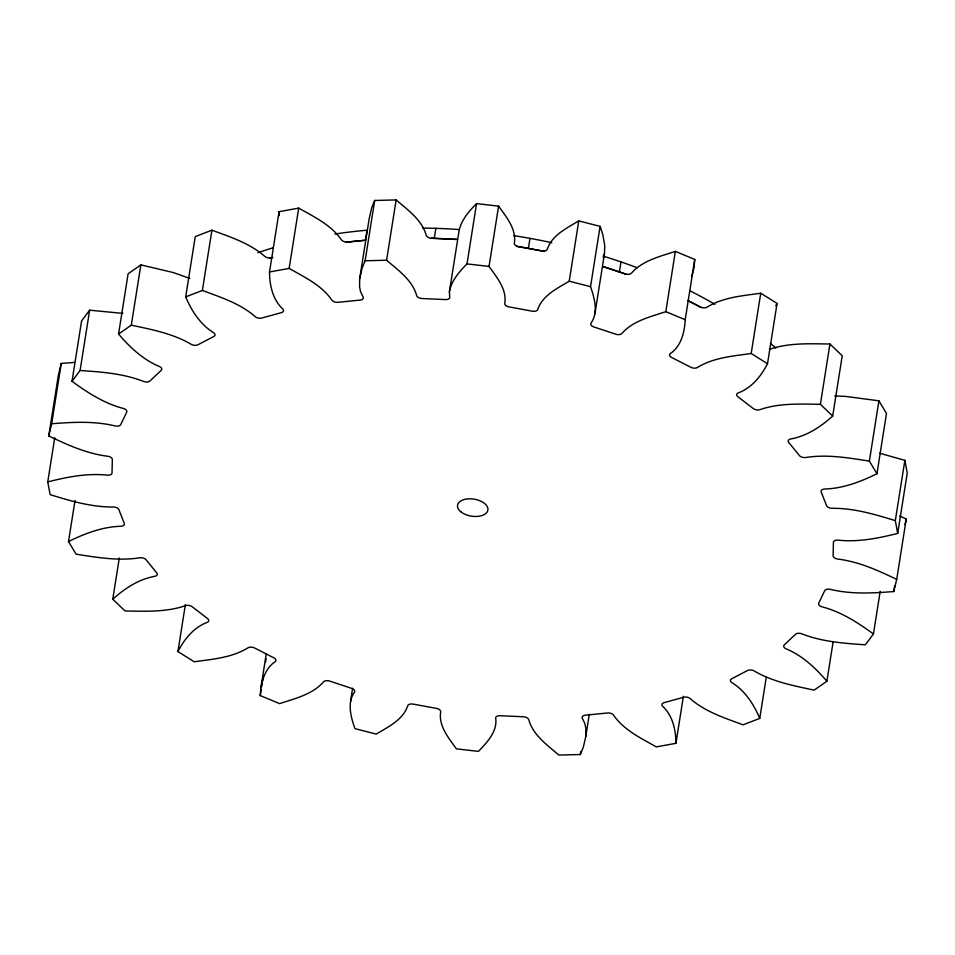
<?xml version="1.0" encoding="UTF-8"?>
<svg xmlns="http://www.w3.org/2000/svg" width="955" height="955" viewBox="0 0 955 955"><rect width="100%" height="100%" fill="white"/><g stroke="black" fill="none" stroke-linecap="round" stroke-linejoin="round"><path stroke-width="1.43" d="M457.182 239.084A4.823 2.698 9 0 1 454.831 239.287L431.708 238.225A4.823 2.698 9 0 1 426.24 235.36C422.026 219.877 407.701 209.945 396.146 199.929L374.682 200.478L371.65 207.868L369.203 218.588L359.653 278.884L359.593 286.798L360.536 291.609L363.127 297.017A4.823 2.698 9 0 1 359.999 300.097L338.142 302.293A4.823 2.698 9 0 1 331.886 300.145C321.656 285.211 304.454 277.141 289.15 268.403L269.513 271.984C269.561 285.282 272.736 299.739 282.859 309.098A4.823 2.698 9 0 1 281.259 312.667L261.945 317.991A4.823 2.698 9 0 1 255.26 316.702C240.314 303.511 220.748 297.303 202.376 290.475L185.7 296.898C191.621 310.948 200.383 324.605 213.634 332.722A4.823 2.698 9 0 1 213.657 336.578L198.007 344.719A4.823 2.698 9 0 1 191.275 344.349C173.034 333.57 151.785 329.535 131.312 325.178L118.563 334.059C129.904 347.322 143.131 359.76 159.461 366.517A4.823 2.698 9 0 1 161.097 370.433L150.031 380.902A4.823 2.698 9 0 1 143.644 381.487C123.493 373.489 101.505 371.961 80.089 370.48L72.019 381.308C87.681 392.792 104.513 403.583 123.505 408.501A4.823 2.698 9 0 1 126.657 412.25L120.808 424.462A4.823 2.698 9 0 1 115.137 425.954C94.414 420.88 72.771 422.098 51.689 423.757L48.753 435.898C67.495 444.982 86.977 453.697 107.831 456.263A4.823 2.698 9 0 1 112.332 459.618L112.033 472.856A4.823 2.698 9 0 1 107.414 475.172C87.323 472.964 67.16 476.999 47.75 481.905L50.138 494.654C70.646 500.957 91.716 507.248 113.37 506.998A4.823 2.698 9 0 1 118.945 509.779L124.234 523.268A4.823 2.698 9 0 1 120.927 526.277C102.483 526.742 84.876 533.511 68.509 541.545L76.078 554.175C97.04 557.469 118.599 561.17 139.788 557.78A4.823 2.698 9 0 1 146.115 559.821L156.68 572.785A4.823 2.698 9 0 1 154.877 576.307C138.797 579.136 124.699 588.483 112.762 599.227L125.057 610.985C145.244 611.26 166.206 612.346 185.556 605.637A4.823 2.698 9 0 1 192.277 606.819L207.486 618.506A4.823 2.698 9 0 1 207.307 622.338C193.841 627.292 184.291 639.158 177.94 651.585L194.259 661.791C212.476 659.189 232.029 657.744 248.013 647.812A4.823 2.698 9 0 1 254.734 648.063L273.715 657.78A4.823 2.698 9 0 1 275.147 661.708C264.213 669.085 260.858 683.135 260.249 695.574L279.636 703.632C294.964 698.499 312.5 694.512 323.542 681.834A4.823 2.698 9 0 1 329.857 681.142L351.512 688.328A4.823 2.698 9 0 1 354.484 692.112C346.784 702.88 351.01 717.217 354.902 728.641L376.234 734.097C388.112 726.91 403.082 719.855 407.725 705.733A4.823 2.698 9 0 1 413.288 704.133L436.339 708.383A4.823 2.698 9 0 1 440.685 711.809C438.345 725.884 448.755 738.143 456.406 748.863L478.443 751.394C486.907 742.465 497.639 731.494 495.693 718.124A4.823 2.698 9 0 1 500.169 715.713L523.292 716.775A4.823 2.698 9 0 1 528.76 719.64C532.974 735.123 547.299 745.055 558.854 755.071L580.318 754.522L583.35 747.132L585.797 736.412L589.283 714.352M585.797 736.412L585.857 728.498L584.914 723.687L582.323 718.279A4.823 2.698 9 0 1 585.451 715.2L607.308 713.003A4.823 2.698 9 0 1 613.564 715.14C623.794 730.086 640.996 738.155 656.3 746.894L675.937 743.312L683.398 696.255M675.937 743.312C675.889 730.014 672.714 715.558 662.591 706.199A4.823 2.698 9 0 1 664.191 702.629L683.505 697.305A4.823 2.698 9 0 1 690.19 698.594C705.136 711.785 724.702 717.993 743.074 724.821L759.75 718.399C753.829 704.348 745.067 690.692 731.817 682.574A4.823 2.698 9 0 1 731.793 678.718L747.443 670.577A4.823 2.698 9 0 1 754.175 670.947C772.416 681.727 793.665 685.762 814.138 690.119L826.887 681.237C815.546 667.975 802.319 655.536 785.989 648.779A4.823 2.698 9 0 1 784.353 644.864L795.42 634.383A4.823 2.698 9 0 1 801.806 633.81C821.957 641.808 843.945 643.324 865.361 644.816L873.431 633.989C857.769 622.505 840.937 611.713 821.957 606.795A4.823 2.698 9 0 1 818.793 603.047L824.643 590.835A4.823 2.698 9 0 1 830.313 589.342C851.036 594.416 872.679 593.198 893.761 591.539L896.697 579.399C877.967 570.314 858.473 561.6 837.619 559.033A4.823 2.698 9 0 1 833.118 555.667L833.417 542.44A4.823 2.698 9 0 1 838.036 540.124C858.127 542.333 878.29 538.298 897.7 533.391L895.313 520.642C874.804 514.339 853.734 508.048 832.08 508.299A4.823 2.698 9 0 1 826.505 505.517L821.216 492.028A4.823 2.698 9 0 1 824.523 489.02C842.967 488.554 860.574 481.786 876.941 473.752L869.372 461.122C848.41 457.827 826.851 454.126 805.662 457.517A4.823 2.698 9 0 1 799.335 455.475L788.782 442.511A4.823 2.698 9 0 1 790.573 438.99C806.653 436.16 820.751 426.813 832.688 416.07L820.393 404.311C800.206 404.037 779.244 402.95 759.894 409.647A4.823 2.698 9 0 1 753.173 408.477L737.964 396.791A4.823 2.698 9 0 1 738.143 392.959C751.609 388.005 761.159 376.139 767.51 363.712L751.191 353.505C732.974 356.096 713.421 357.54 697.437 367.484A4.823 2.698 9 0 1 690.716 367.233L671.735 357.516A4.823 2.698 9 0 1 670.303 353.589C681.237 346.211 684.592 332.161 685.201 319.722L665.814 311.652C650.486 316.785 632.95 320.785 621.908 333.462A4.823 2.698 9 0 1 615.593 334.155L593.938 326.968A4.823 2.698 9 0 1 590.966 323.184C598.666 312.416 594.44 298.079 590.548 286.655L600.098 226.359L578.766 220.903C566.888 228.09 551.918 235.145 547.275 249.267A4.823 2.698 9 0 1 541.712 250.867L518.661 246.617A4.823 2.698 9 0 1 514.315 243.191C516.655 229.116 506.245 216.857 498.594 206.137L476.557 203.606C468.81 211.413 460.967 220.366 458.949 231.504L449.399 291.8L449.757 297.172A4.823 2.698 9 0 1 445.281 299.584L422.158 298.521A4.823 2.698 9 0 1 416.69 295.656C412.476 280.173 398.151 270.241 386.596 260.226L365.132 260.775L362.1 268.164L359.653 278.884M594.929 313.825L604.479 253.529L604.754 245.65L602.796 234.417L600.098 226.359M603.488 266.672L625.143 273.858A4.823 2.698 9 0 0 631.458 273.166C642.5 260.488 660.036 256.501 675.364 251.368L694.751 259.426L694.118 267.269L691.73 276.604M48.753 435.898L58.303 375.601L61.239 363.461L74.418 362.411M51.689 423.757L61.239 363.461M47.75 481.905L54.733 437.784M72.019 381.308L81.569 321.011L89.639 310.184L122.897 313.395M80.089 370.48L89.639 310.184M68.509 541.545L75.039 500.372M118.563 334.059L128.113 273.763L140.863 264.881L173.309 272.557L189.83 278.43M131.312 325.178L140.863 264.881M112.762 599.227L119.291 558.042M185.7 296.898L195.25 236.601L211.926 230.179C230.298 237.007 249.864 243.215 264.81 256.406A4.823 2.698 9 0 0 271.495 257.695M202.376 290.475L211.926 230.179M177.94 651.585L185.389 604.515M269.513 271.984L279.063 211.688L298.7 208.106C314.004 216.845 331.206 224.914 341.436 239.86A4.823 2.698 9 0 0 347.692 241.997L365.467 240.254L367.054 230.203A363.64 203.869 9 0 0 334.895 234.023M289.15 268.403L298.7 208.106M260.882 687.731L266.242 653.912M260.249 695.574L261.181 689.689M261.646 686.74L262.112 683.804M262.577 680.867L263.043 677.919M265.597 661.743L266.063 658.807M365.132 260.775L374.682 200.478M386.596 260.226L396.146 199.929M350.521 701.471L352.61 688.245M434.262 238.404L435.85 228.364M449.399 291.8C451.417 280.663 459.26 271.709 467.007 263.902L476.557 203.606M590.548 286.655L569.216 281.2C557.338 288.386 542.368 295.441 537.725 309.563A4.823 2.698 9 0 1 532.162 311.163L509.111 306.913A4.823 2.698 9 0 1 504.765 303.487C507.105 289.413 496.696 277.153 489.044 266.433L498.594 206.137M528.39 248.407L529.977 238.356M569.216 281.2L578.766 220.903M619.377 271.972L620.965 261.921M580.318 754.522L580.783 751.585M665.814 311.652L675.364 251.368M685.201 319.722L694.751 259.426M751.191 353.505L760.741 293.209C742.524 295.811 722.971 297.256 706.987 307.188A4.823 2.698 9 0 1 700.266 306.937L687.612 300.455M767.51 363.712L777.06 303.415L760.741 293.209M759.75 718.399L766.28 677.226M820.393 404.311L829.943 344.015C809.756 343.74 788.794 342.654 769.443 349.363M832.688 416.07L842.238 355.773L829.943 344.015M826.887 681.237L833.178 641.533M869.372 461.122L878.922 400.825L845.7 396.409L834.67 395.943M876.941 473.752L886.491 413.455L878.922 400.825M873.431 633.989L880.188 591.348M895.313 520.642L904.863 460.346L879.686 453.243M897.7 533.391L907.25 473.095L904.863 460.346M893.761 591.539L894.692 585.666M896.697 579.399L906.247 519.102L899.813 515.998M904.946 524.498L906.247 519.102M603.321 258.101L604.479 253.529M775.747 305.803L777.06 303.415M467.007 263.902L489.044 266.433M279.063 211.688L279.206 215.663M270.11 258.256A363.64 203.869 9 0 1 272.844 257.42M346.307 242.284A363.64 203.869 9 0 1 365.467 240.254M431.338 238.32A363.64 203.869 9 0 1 456.263 239.49M516.667 246.39A363.64 203.869 9 0 1 544.422 251.523M602.844 266.576A363.64 203.869 9 0 1 626.158 274.336M688.304 300.825A363.64 203.869 9 0 1 701.018 307.474M257.898 252.741A363.64 203.869 9 0 1 273.058 247.787M422.731 228.09A363.64 203.869 9 0 1 459.331 229.534M513.85 235.646A363.64 203.869 9 0 1 551.823 242.713M603.047 256.095A363.64 203.869 9 0 1 637.164 267.722M689.892 290.774A363.64 203.869 9 0 1 714.901 304.347M770.446 343.406A363.64 203.869 9 0 1 775.866 348.145M461.205 512.083A15.364 8.607 9 0 0 487.11 512.047A15.364 8.607 9 0 0 469.86 498.808A15.364 8.607 9 0 0 461.205 512.083"/></g></svg>
